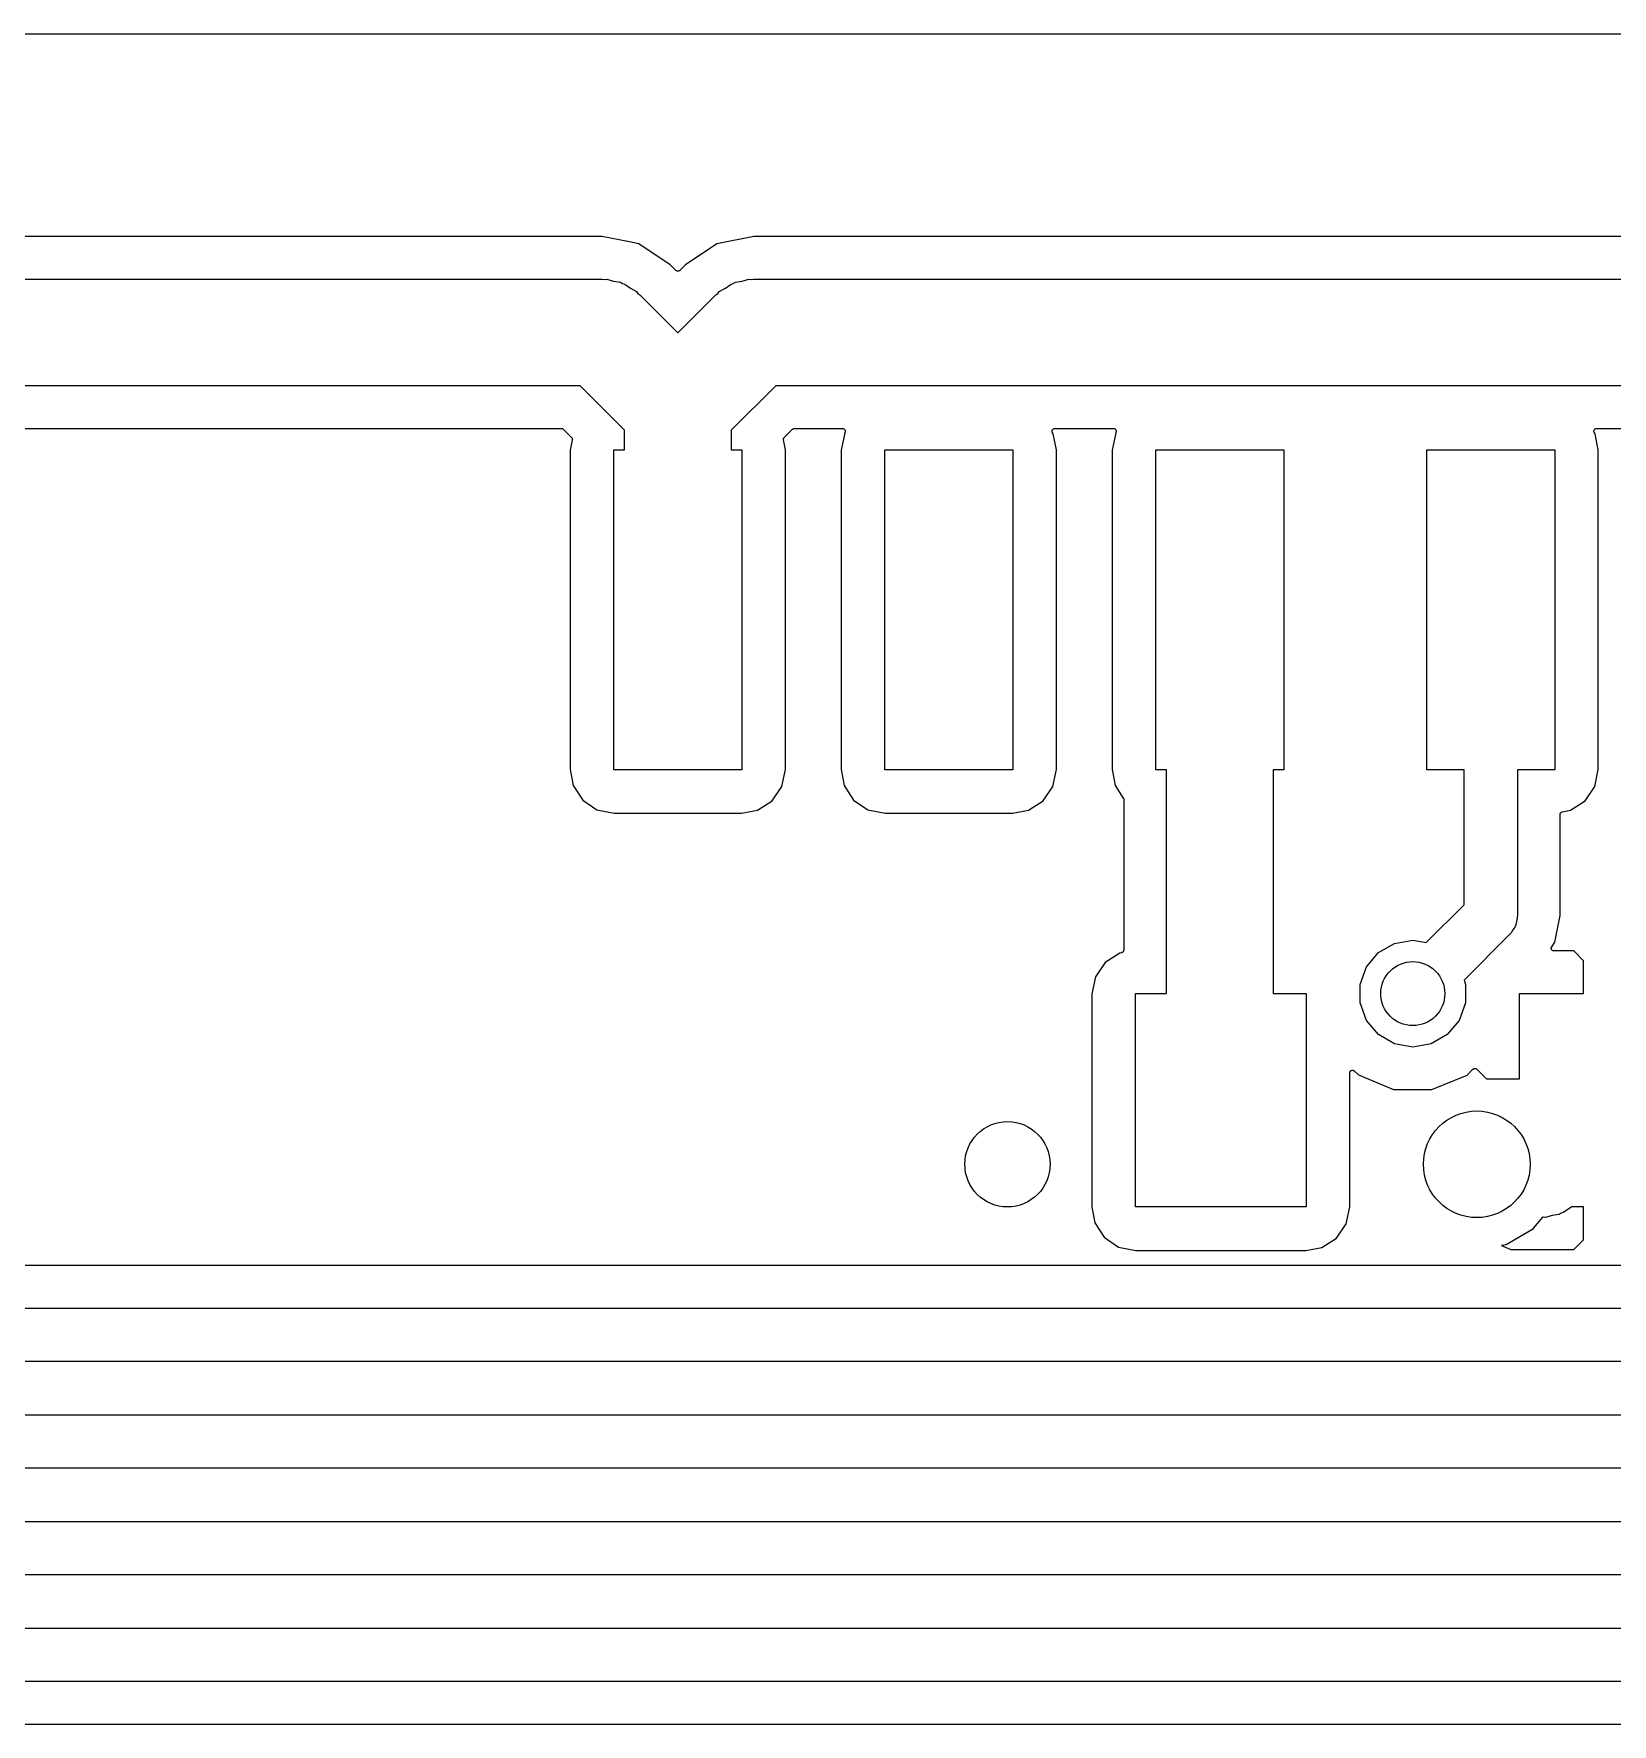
# Model space of a CAD drawing. Extents: x 0.3 to 75.7, y -92.7 to -2.
# Drawn here: x 43.04 to 50.43, y -61.92 to -54 of the extents above; entities that cross this region are included whole.
import ezdxf

# ---------------------------------------------------------------- set-up
doc = ezdxf.new("R2010")
doc.units = 0
doc.header["$MEASUREMENT"] = 0
doc.layers.add('BLACK', color=7, linetype='CONTINUOUS')

msp = doc.modelspace()

# ---------------------------------------------------------------- linework, layer by layer
at = {"layer": 'Black'}
for p, q in [((19.013, -54), (71.162, -54)), ((45.6987, -54.95), (39.7113, -54.95)), ((45.829, -54.9759), (45.6987, -54.95)), ((45.8721, -54.9845), (45.829, -54.9759)), ((46.0191, -55.0827), (45.8721, -54.9845)), ((46.2379, -54.9845), (46.0909, -55.0827)), ((46.4113, -54.95), (46.2379, -54.9845)), ((52.0987, -54.95), (46.4113, -54.95)), ((39.71, -55.15), (45.7, -55.15)), ((45.7, -55.15), (45.7108, -55.1519)), ((45.7108, -55.1519), (45.7218, -55.151)), ((45.7218, -55.151), (45.7533, -55.1594)), ((46.0458, -55.1094), (46.0191, -55.0827)), ((46.0467, -55.1101), (46.0458, -55.1094)), ((46.0475, -55.1109), (46.0467, -55.1101)), ((46.0486, -55.1113), (46.0475, -55.1109)), ((46.0495, -55.112), (46.0486, -55.1113)), ((46.0506, -55.1123), (46.0495, -55.112)), ((46.0516, -55.1128), (46.0506, -55.1123)), ((46.0528, -55.1129), (46.0516, -55.1128)), ((46.0539, -55.1132), (46.0528, -55.1129)), ((46.055, -55.1131), (46.0539, -55.1132)), ((46.0561, -55.1132), (46.055, -55.1131)), ((46.0572, -55.1129), (46.0561, -55.1132)), ((46.0584, -55.1128), (46.0572, -55.1129)), ((46.0594, -55.1123), (46.0584, -55.1128)), ((46.0605, -55.112), (46.0594, -55.1123)), ((46.0614, -55.1113), (46.0605, -55.112)), ((46.0625, -55.1109), (46.0614, -55.1113)), ((46.0633, -55.1101), (46.0625, -55.1109)), ((46.0642, -55.1094), (46.0633, -55.1101)), ((46.0909, -55.0827), (46.0642, -55.1094)), ((46.3567, -55.1594), (46.3882, -55.151)), ((46.3882, -55.151), (46.3992, -55.1519)), ((46.3992, -55.1519), (46.41, -55.15)), ((46.41, -55.15), (52.1, -55.15)), ((45.7533, -55.1594), (45.7855, -55.1651)), ((45.7855, -55.1651), (45.795, -55.1706)), ((45.795, -55.1706), (45.8057, -55.1734)), ((45.8057, -55.1734), (45.8324, -55.1922)), ((45.8324, -55.1922), (45.8607, -55.2085)), ((45.8607, -55.2085), (45.8678, -55.2169)), ((45.8678, -55.2169), (45.8768, -55.2232)), ((45.8768, -55.2232), (46.055, -55.4014)), ((46.055, -55.4014), (46.2332, -55.2232)), ((46.2332, -55.2232), (46.2422, -55.2169)), ((46.2422, -55.2169), (46.2493, -55.2085)), ((46.2493, -55.2085), (46.2776, -55.1922)), ((46.2776, -55.1922), (46.3043, -55.1734)), ((46.3043, -55.1734), (46.315, -55.1706)), ((46.315, -55.1706), (46.3245, -55.1651)), ((46.3245, -55.1651), (46.3567, -55.1594)), ((45.5964, -55.65), (39.8136, -55.65)), ((45.805, -55.8586), (45.5964, -55.65)), ((46.5136, -55.65), (46.305, -55.8586)), ((51.9964, -55.65), (46.5136, -55.65)), ((42.4421, -55.85), (45.5082, -55.85)), ((45.5082, -55.85), (45.5088, -55.8501)), ((45.5088, -55.8501), (45.5094, -55.85)), ((45.5094, -55.85), (45.511, -55.8505)), ((45.511, -55.8505), (45.5127, -55.8508)), ((45.5127, -55.8508), (45.5132, -55.8511)), ((45.5132, -55.8511), (45.5137, -55.8512)), ((45.5137, -55.8512), (45.5151, -55.8522)), ((45.5151, -55.8522), (45.5166, -55.853)), ((45.5166, -55.853), (45.5169, -55.8535)), ((45.5169, -55.8535), (45.5174, -55.8538)), ((45.5174, -55.8538), (45.5567, -55.8931)), ((45.805, -55.95), (45.805, -55.8586)), ((46.305, -55.8586), (46.305, -55.95)), ((46.5539, -55.8925), (46.5926, -55.8538)), ((46.5926, -55.8538), (46.5931, -55.8535)), ((46.5931, -55.8535), (46.5934, -55.853)), ((46.5934, -55.853), (46.5949, -55.8522)), ((46.5949, -55.8522), (46.5963, -55.8512)), ((46.5963, -55.8512), (46.5968, -55.8511)), ((46.5968, -55.8511), (46.5973, -55.8508)), ((46.5973, -55.8508), (46.599, -55.8505)), ((46.599, -55.8505), (46.6006, -55.85)), ((46.6006, -55.85), (46.6012, -55.8501)), ((46.6012, -55.8501), (46.6018, -55.85)), ((46.6018, -55.85), (46.8267, -55.85)), ((46.8372, -55.8707), (46.8208, -55.9513)), ((46.8267, -55.85), (46.8271, -55.8501)), ((46.8271, -55.8501), (46.8276, -55.85)), ((46.8276, -55.85), (46.8294, -55.8505)), ((46.8294, -55.8505), (46.8311, -55.8508)), ((46.8311, -55.8508), (46.8315, -55.851)), ((46.8315, -55.851), (46.832, -55.8512)), ((46.832, -55.8512), (46.8335, -55.8522)), ((46.8335, -55.8522), (46.835, -55.853)), ((46.835, -55.853), (46.8353, -55.8534)), ((46.8353, -55.8534), (46.8357, -55.8537)), ((46.8357, -55.8537), (46.8368, -55.8551)), ((46.8368, -55.8551), (46.8379, -55.8565)), ((46.8374, -55.8703), (46.8372, -55.8707)), ((46.8376, -55.8699), (46.8374, -55.8703)), ((46.8379, -55.8695), (46.8376, -55.8699)), ((46.8379, -55.8565), (46.8381, -55.857)), ((46.8385, -55.8678), (46.8379, -55.8695)), ((46.8381, -55.857), (46.8384, -55.8574)), ((46.8384, -55.8574), (46.8388, -55.8591)), ((46.8392, -55.8662), (46.8385, -55.8678)), ((46.8388, -55.8591), (46.8395, -55.8607)), ((46.8393, -55.8657), (46.8392, -55.8662)), ((46.8395, -55.8653), (46.8393, -55.8657)), ((46.8395, -55.8607), (46.8395, -55.8612)), ((46.8395, -55.8612), (46.8396, -55.8617)), ((46.8396, -55.8617), (46.8395, -55.8635)), ((46.8395, -55.8635), (46.8395, -55.8653)), ((47.8092, -55.8614), (47.8093, -55.8611)), ((47.8093, -55.8633), (47.8092, -55.8614)), ((47.8093, -55.8607), (47.81, -55.8589)), ((47.8093, -55.8611), (47.8093, -55.8607)), ((47.8093, -55.8653), (47.8093, -55.8633)), ((47.8094, -55.8656), (47.8093, -55.8653)), ((47.8094, -55.8659), (47.8094, -55.8656)), ((47.8102, -55.8677), (47.8094, -55.8659)), ((47.81, -55.8589), (47.8106, -55.8571)), ((47.8109, -55.8695), (47.8102, -55.8677)), ((47.8106, -55.8571), (47.8108, -55.8568)), ((47.8108, -55.8568), (47.8109, -55.8565)), ((47.8109, -55.8565), (47.8121, -55.855)), ((47.8111, -55.8697), (47.8109, -55.8695)), ((47.8112, -55.87), (47.8111, -55.8697)), ((47.815, -55.876), (47.8112, -55.87)), ((47.8121, -55.855), (47.8133, -55.8535)), ((47.8133, -55.8535), (47.8136, -55.8533)), ((47.8136, -55.8533), (47.8138, -55.853)), ((47.8138, -55.853), (47.8155, -55.8521)), ((47.8155, -55.8521), (47.8171, -55.851)), ((47.8171, -55.851), (47.8174, -55.8509)), ((47.8174, -55.8509), (47.8177, -55.8508)), ((47.8177, -55.8508), (47.8196, -55.8504)), ((47.8196, -55.8504), (47.8215, -55.85)), ((47.8215, -55.85), (47.8218, -55.8501)), ((47.8218, -55.8501), (47.8221, -55.85)), ((47.8221, -55.85), (48.0967, -55.85)), ((48.1072, -55.8707), (48.0908, -55.9513)), ((48.0967, -55.85), (48.0971, -55.8501)), ((48.0971, -55.8501), (48.0976, -55.85)), ((48.0976, -55.85), (48.0994, -55.8505)), ((48.0994, -55.8505), (48.1011, -55.8508)), ((48.1011, -55.8508), (48.1015, -55.851)), ((48.1015, -55.851), (48.102, -55.8512)), ((48.102, -55.8512), (48.1035, -55.8522)), ((48.1035, -55.8522), (48.105, -55.853)), ((48.105, -55.853), (48.1053, -55.8534)), ((48.1053, -55.8534), (48.1057, -55.8537)), ((48.1057, -55.8537), (48.1068, -55.8551)), ((48.1068, -55.8551), (48.1079, -55.8565)), ((48.1074, -55.8703), (48.1072, -55.8707)), ((48.1076, -55.8699), (48.1074, -55.8703)), ((48.1079, -55.8695), (48.1076, -55.8699)), ((48.1079, -55.8565), (48.1081, -55.857)), ((48.1085, -55.8678), (48.1079, -55.8695)), ((48.1081, -55.857), (48.1084, -55.8574)), ((48.1084, -55.8574), (48.1088, -55.8591)), ((48.1092, -55.8662), (48.1085, -55.8678)), ((48.1088, -55.8591), (48.1095, -55.8607)), ((48.1093, -55.8657), (48.1092, -55.8662)), ((48.1095, -55.8653), (48.1093, -55.8657)), ((48.1095, -55.8607), (48.1095, -55.8612)), ((48.1095, -55.8612), (48.1096, -55.8617)), ((48.1096, -55.8617), (48.1095, -55.8635)), ((48.1095, -55.8635), (48.1095, -55.8653)), ((50.3492, -55.8614), (50.3493, -55.8611)), ((50.3493, -55.8633), (50.3492, -55.8614)), ((50.3493, -55.8607), (50.35, -55.8589)), ((50.3493, -55.8611), (50.3493, -55.8607)), ((50.3493, -55.8653), (50.3493, -55.8633)), ((50.3494, -55.8656), (50.3493, -55.8653)), ((50.3494, -55.8659), (50.3494, -55.8656)), ((50.3502, -55.8677), (50.3494, -55.8659)), ((50.35, -55.8589), (50.3506, -55.8571)), ((50.3509, -55.8695), (50.3502, -55.8677)), ((50.3506, -55.8571), (50.3508, -55.8568)), ((50.3508, -55.8568), (50.3509, -55.8565)), ((50.3509, -55.8565), (50.3521, -55.855)), ((50.3511, -55.8697), (50.3509, -55.8695)), ((50.3512, -55.87), (50.3511, -55.8697)), ((50.355, -55.876), (50.3512, -55.87)), ((50.3521, -55.855), (50.3533, -55.8535)), ((50.3533, -55.8535), (50.3536, -55.8533)), ((50.3536, -55.8533), (50.3538, -55.853)), ((50.3538, -55.853), (50.3555, -55.8521)), ((50.3555, -55.8521), (50.3571, -55.851)), ((50.3571, -55.851), (50.3574, -55.8509)), ((50.3574, -55.8509), (50.3577, -55.8508)), ((50.3577, -55.8508), (50.3596, -55.8504)), ((50.3596, -55.8504), (50.3615, -55.85)), ((50.3615, -55.85), (50.3618, -55.8501)), ((50.3618, -55.8501), (50.3621, -55.85)), ((50.3621, -55.85), (50.6405, -55.85)), ((45.5602, -55.9049), (45.5508, -55.9513)), ((45.5567, -55.8931), (45.5578, -55.8946)), ((45.5578, -55.8946), (45.5589, -55.8961)), ((45.5589, -55.8961), (45.559, -55.8964)), ((45.559, -55.8964), (45.5593, -55.8968)), ((45.5593, -55.8968), (45.5598, -55.8986)), ((45.5598, -55.8986), (45.5603, -55.9003)), ((45.5603, -55.903), (45.5602, -55.9049)), ((45.5603, -55.9003), (45.5603, -55.9007)), ((45.5603, -55.9007), (45.5604, -55.9011)), ((45.5604, -55.9011), (45.5603, -55.903)), ((45.755, -57.45), (45.755, -55.95)), ((45.755, -55.95), (45.805, -55.95)), ((46.305, -55.95), (46.355, -55.95)), ((46.355, -55.95), (46.355, -57.45)), ((46.5501, -55.9006), (46.5503, -55.9001)), ((46.5503, -55.9023), (46.5501, -55.9006)), ((46.5503, -55.8996), (46.5508, -55.8979)), ((46.5503, -55.9001), (46.5503, -55.8996)), ((46.5503, -55.9041), (46.5503, -55.9023)), ((46.5592, -55.9512), (46.5503, -55.9041)), ((46.5508, -55.8979), (46.5513, -55.8962)), ((46.5513, -55.8962), (46.5516, -55.8958)), ((46.5516, -55.8958), (46.5518, -55.8953)), ((46.5518, -55.8953), (46.5529, -55.894)), ((46.5529, -55.894), (46.5539, -55.8925)), ((47.025, -57.45), (47.025, -55.95)), ((47.025, -55.95), (47.625, -55.95)), ((47.625, -55.95), (47.625, -57.45)), ((47.8292, -55.9512), (47.815, -55.876)), ((48.295, -57.45), (48.295, -55.95)), ((48.295, -55.95), (48.895, -55.95)), ((48.895, -55.95), (48.895, -57.45)), ((49.565, -57.45), (49.565, -55.95)), ((49.565, -55.95), (50.165, -55.95)), ((50.165, -55.95), (50.165, -57.45)), ((50.3692, -55.9512), (50.355, -55.876)), ((45.5508, -55.9513), (45.5508, -57.4488)), ((46.5592, -57.4487), (46.5592, -55.9512)), ((46.8208, -55.9513), (46.8208, -57.4488)), ((47.8292, -57.4487), (47.8292, -55.9512)), ((48.0908, -55.9513), (48.0908, -57.4488)), ((50.3692, -56.8402), (50.3692, -55.9512)), ((50.3692, -57.4487), (50.3692, -56.8402)), ((45.5508, -57.4488), (45.565, -57.524)), ((46.355, -57.45), (45.755, -57.45)), ((46.5428, -57.5293), (46.5592, -57.4487)), ((46.8208, -57.4488), (46.835, -57.524)), ((47.625, -57.45), (47.025, -57.45)), ((47.8128, -57.5293), (47.8292, -57.4487)), ((48.0908, -57.4488), (48.105, -57.524)), ((48.345, -57.45), (48.295, -57.45)), ((48.345, -58.5), (48.345, -57.45)), ((48.895, -57.45), (48.845, -57.45)), ((48.845, -57.45), (48.845, -58.5)), ((49.74, -57.45), (49.565, -57.45)), ((49.74, -58.0832), (49.74, -57.45)), ((50.165, -57.45), (49.99, -57.45)), ((49.99, -57.45), (49.99, -58.135)), ((50.3528, -57.5293), (50.3692, -57.4487)), ((45.565, -57.524), (45.6088, -57.5922)), ((46.4972, -57.5962), (46.5428, -57.5293)), ((46.835, -57.524), (46.8788, -57.5922)), ((47.7672, -57.5962), (47.8128, -57.5293)), ((48.105, -57.524), (48.1429, -57.583)), ((50.3072, -57.5962), (50.3528, -57.5293)), ((45.6088, -57.5922), (45.6757, -57.6378)), ((46.429, -57.64), (46.4972, -57.5962)), ((46.8788, -57.5922), (46.9457, -57.6378)), ((47.699, -57.64), (47.7672, -57.5962)), ((48.1429, -57.583), (48.1435, -57.5843)), ((48.1435, -57.5843), (48.1442, -57.5856)), ((48.1442, -57.5856), (48.1444, -57.5864)), ((48.1444, -57.5864), (48.1447, -57.5872)), ((48.1447, -57.5872), (48.1447, -57.5886)), ((48.1447, -57.5886), (48.145, -57.59)), ((48.145, -57.59), (48.145, -58.2956)), ((50.239, -57.64), (50.3072, -57.5962)), ((45.6757, -57.6378), (45.7563, -57.6542)), ((45.7563, -57.6542), (46.3538, -57.6542)), ((46.3538, -57.6542), (46.429, -57.64)), ((46.9457, -57.6378), (47.0263, -57.6542)), ((47.0263, -57.6542), (47.6238, -57.6542)), ((47.6238, -57.6542), (47.699, -57.64)), ((50.19, -57.66), (50.1904, -57.6579)), ((50.19, -58.1337), (50.19, -57.66)), ((50.1904, -57.6579), (50.1907, -57.6557)), ((50.1907, -57.6557), (50.1908, -57.6556)), ((50.1908, -57.6556), (50.1919, -57.6537)), ((50.1908, -57.6556), (50.1908, -57.6556)), ((50.1919, -57.6537), (50.1929, -57.6518)), ((50.1929, -57.6518), (50.193, -57.6517)), ((50.193, -57.6517), (50.1947, -57.6502)), ((50.193, -57.6517), (50.193, -57.6517)), ((50.1947, -57.6502), (50.1964, -57.6488)), ((50.1964, -57.6488), (50.1964, -57.6488)), ((50.1964, -57.6488), (50.1965, -57.6488)), ((50.1965, -57.6488), (50.1986, -57.648)), ((50.1986, -57.648), (50.2006, -57.6472)), ((50.2006, -57.6472), (50.239, -57.64)), ((49.5631, -58.2602), (49.74, -58.0832)), ((49.9853, -58.1617), (49.9825, -58.1778)), ((49.9895, -58.1459), (49.9853, -58.1617)), ((49.99, -58.135), (49.989, -58.1404)), ((49.989, -58.1404), (49.9895, -58.1459)), ((50.165, -58.2593), (50.19, -58.1337)), ((49.9534, -58.2234), (49.74, -58.4368)), ((49.9565, -58.2189), (49.9534, -58.2234)), ((49.9608, -58.2153), (49.9565, -58.2189)), ((49.9689, -58.2012), (49.9608, -58.2153)), ((49.9783, -58.1878), (49.9689, -58.2012)), ((49.9797, -58.1825), (49.9783, -58.1878)), ((49.9825, -58.1778), (49.9797, -58.1825)), ((48.126, -58.31), (48.0578, -58.3538)), ((48.1344, -58.3084), (48.126, -58.31)), ((48.1364, -58.3076), (48.1344, -58.3084)), ((48.1385, -58.3069), (48.1364, -58.3076)), ((48.1386, -58.3068), (48.1385, -58.3069)), ((48.1403, -58.3054), (48.1386, -58.3068)), ((48.1386, -58.3068), (48.1386, -58.3068)), ((48.142, -58.304), (48.1403, -58.3054)), ((48.1421, -58.3039), (48.142, -58.3039)), ((48.142, -58.3039), (48.142, -58.304)), ((48.1431, -58.3019), (48.1421, -58.3039)), ((48.1442, -58.3001), (48.1431, -58.3019)), ((48.1443, -58.2999), (48.1442, -58.3)), ((48.1442, -58.3), (48.1442, -58.3001)), ((48.1446, -58.2977), (48.1443, -58.2999)), ((48.145, -58.2956), (48.1446, -58.2977)), ((49.2827, -58.3745), (49.3387, -58.3078)), ((49.3387, -58.3078), (49.4142, -58.2642)), ((49.4142, -58.2642), (49.5, -58.249)), ((49.5, -58.249), (49.5631, -58.2602)), ((50.1492, -58.2884), (50.1493, -58.2866)), ((50.1493, -58.2888), (50.1492, -58.2884)), ((50.1493, -58.2847), (50.1495, -58.2843)), ((50.1493, -58.2866), (50.1493, -58.2847)), ((50.1493, -58.2893), (50.1493, -58.2888)), ((50.15, -58.291), (50.1493, -58.2893)), ((50.1495, -58.2839), (50.1502, -58.2822)), ((50.1495, -58.2843), (50.1495, -58.2839)), ((50.1505, -58.2927), (50.15, -58.291)), ((50.1502, -58.2822), (50.1509, -58.2805)), ((50.1507, -58.2931), (50.1505, -58.2927)), ((50.1509, -58.2935), (50.1507, -58.2931)), ((50.1509, -58.2805), (50.1512, -58.2802)), ((50.1521, -58.2949), (50.1509, -58.2935)), ((50.1512, -58.2802), (50.1513, -58.2798)), ((50.1513, -58.2798), (50.165, -58.2593)), ((50.1531, -58.2964), (50.1521, -58.2949)), ((50.1535, -58.2966), (50.1531, -58.2964)), ((50.1538, -58.297), (50.1535, -58.2966)), ((50.1554, -58.2979), (50.1538, -58.297)), ((50.1569, -58.2989), (50.1554, -58.2979)), ((50.1573, -58.299), (50.1569, -58.2989)), ((50.1577, -58.2992), (50.1573, -58.299)), ((50.1595, -58.2995), (50.1577, -58.2992)), ((50.1613, -58.3), (50.1595, -58.2995)), ((50.1617, -58.2999), (50.1613, -58.3)), ((50.1621, -58.3), (50.1617, -58.2999)), ((50.2544, -58.3), (50.1621, -58.3)), ((50.3, -58.3456), (50.2544, -58.3)), ((48.0578, -58.3538), (48.0122, -58.4207)), ((49.2529, -58.4564), (49.2827, -58.3745)), ((50.3, -58.5), (50.3, -58.3456)), ((48.0122, -58.4207), (47.9958, -58.5013)), ((49.2529, -58.5436), (49.2529, -58.4564)), ((49.74, -58.4368), (49.7471, -58.4564)), ((49.7471, -58.4564), (49.7471, -58.5436)), ((47.9958, -58.5013), (47.9958, -59.4988)), ((48.2, -59.5), (48.2, -58.5)), ((48.2, -58.5), (48.345, -58.5)), ((48.845, -58.5), (49, -58.5)), ((49, -58.5), (49, -59.5)), ((49.2827, -58.6255), (49.2529, -58.5436)), ((49.7471, -58.5436), (49.7173, -58.6255)), ((50, -58.9), (50, -58.5)), ((50, -58.5), (50.3, -58.5)), ((49.3387, -58.6922), (49.2827, -58.6255)), ((49.7173, -58.6255), (49.6613, -58.6922)), ((49.4142, -58.7358), (49.3387, -58.6922)), ((49.6613, -58.6922), (49.5858, -58.7358)), ((49.5, -58.751), (49.4142, -58.7358)), ((49.5858, -58.7358), (49.5, -58.751)), ((49.2042, -58.872), (49.2045, -58.8704)), ((49.2042, -59.1402), (49.2042, -58.872)), ((49.2045, -58.8704), (49.2046, -58.8687)), ((49.2046, -58.8687), (49.2049, -58.8681)), ((49.2049, -58.8681), (49.205, -58.8676)), ((49.205, -58.8676), (49.2058, -58.8661)), ((49.2058, -58.8661), (49.2065, -58.8646)), ((49.2065, -58.8646), (49.2069, -58.8642)), ((49.2069, -58.8642), (49.2072, -58.8637)), ((49.2072, -58.8637), (49.2085, -58.8626)), ((49.2085, -58.8626), (49.2097, -58.8614)), ((49.2097, -58.8614), (49.2102, -58.8611)), ((49.2102, -58.8611), (49.2107, -58.8608)), ((49.2107, -58.8608), (49.2123, -58.8602)), ((49.2123, -58.8602), (49.2138, -58.8595)), ((49.2138, -58.8595), (49.2144, -58.8594)), ((49.2144, -58.8594), (49.2149, -58.8592)), ((49.2149, -58.8592), (49.2166, -58.8592)), ((49.2166, -58.8592), (49.2183, -58.8591)), ((49.2183, -58.8591), (49.2189, -58.8592)), ((49.2189, -58.8592), (49.2194, -58.8592)), ((49.2194, -58.8592), (49.221, -58.8598)), ((49.221, -58.8598), (49.2227, -58.8603)), ((49.2227, -58.8603), (49.2231, -58.8606)), ((49.2231, -58.8606), (49.2237, -58.8608)), ((49.2237, -58.8608), (49.225, -58.8619)), ((49.225, -58.8619), (49.2264, -58.8628)), ((49.2264, -58.8628), (49.2448, -58.8813)), ((49.2448, -58.8813), (49.4101, -58.9499)), ((49.5891, -58.9501), (49.7546, -58.8817)), ((49.7546, -58.8817), (49.7818, -58.8545)), ((49.7818, -58.8545), (49.7827, -58.8539)), ((49.7827, -58.8539), (49.7835, -58.8531)), ((49.7835, -58.8531), (49.7846, -58.8526)), ((49.7846, -58.8526), (49.7855, -58.8519)), ((49.7855, -58.8519), (49.7866, -58.8517)), ((49.7866, -58.8517), (49.7876, -58.8512)), ((49.7876, -58.8512), (49.7888, -58.8511)), ((49.7888, -58.8511), (49.7899, -58.8508)), ((49.7899, -58.8508), (49.791, -58.8509)), ((49.791, -58.8509), (49.7921, -58.8508)), ((49.7921, -58.8508), (49.7932, -58.8511)), ((49.7932, -58.8511), (49.7944, -58.8512)), ((49.7944, -58.8512), (49.7954, -58.8517)), ((49.7954, -58.8517), (49.7965, -58.852)), ((49.7965, -58.852), (49.7974, -58.8526)), ((49.7974, -58.8526), (49.7984, -58.8531)), ((49.7984, -58.8531), (49.7993, -58.8539)), ((49.7993, -58.8539), (49.8002, -58.8545)), ((49.8002, -58.8545), (49.8456, -58.9)), ((49.4101, -58.9499), (49.5891, -58.9501)), ((49.8456, -58.9), (50, -58.9)), ((49.2042, -59.4987), (49.2042, -59.1402)), ((47.9958, -59.4988), (48.01, -59.574)), ((49, -59.5), (48.2, -59.5)), ((49.1878, -59.5793), (49.2042, -59.4987)), ((50.2324, -59.5078), (50.2057, -59.5266)), ((50.246, -59.5), (50.2324, -59.5078)), ((50.3, -59.5), (50.246, -59.5)), ((50.3, -59.6544), (50.3, -59.5)), ((48.01, -59.574), (48.0538, -59.6422)), ((49.1422, -59.6462), (49.1878, -59.5793)), ((50.1075, -59.5487), (50.0581, -59.6076)), ((50.1108, -59.5481), (50.1075, -59.5487)), ((50.1218, -59.549), (50.1108, -59.5481)), ((50.1533, -59.5406), (50.1218, -59.549)), ((50.1855, -59.5349), (50.1533, -59.5406)), ((50.195, -59.5294), (50.1855, -59.5349)), ((50.2057, -59.5266), (50.195, -59.5294)), ((48.0538, -59.6422), (48.1207, -59.6878)), ((49.074, -59.69), (49.1422, -59.6462)), ((50.0581, -59.6076), (49.9373, -59.6773)), ((50.2544, -59.7), (50.3, -59.6544)), ((48.1207, -59.6878), (48.2013, -59.7042)), ((48.2013, -59.7042), (48.9988, -59.7042)), ((48.9988, -59.7042), (49.074, -59.69)), ((49.9373, -59.6773), (49.915, -59.6813)), ((49.915, -59.6813), (49.9602, -59.7)), ((49.9602, -59.7), (50.2544, -59.7)), ((54.06, -59.775), (42.016, -59.775)), ((41.9, -59.975), (54.1482, -59.975)), ((54.2, -60.225), (41.9518, -60.225)), ((42.1, -60.475), (54.3482, -60.475)), ((54.4, -60.725), (42.1518, -60.725)), ((42.3, -60.975), (59.3, -60.975)), ((59.2482, -61.225), (42.3518, -61.225)), ((42.5, -61.475), (57.405, -61.475)), ((57.405, -61.725), (42.5518, -61.725)), ((42.64, -61.925), (58.31, -61.925))]:
    msp.add_line(p, q, dxfattribs=at)
for centre, radius in [((49.5, -58.5), 0.15), ((47.6, -59.3), 0.2), ((49.8, -59.3), 0.25)]:
    msp.add_circle(centre, radius, dxfattribs=at)

doc.saveas('drawing.dxf')
